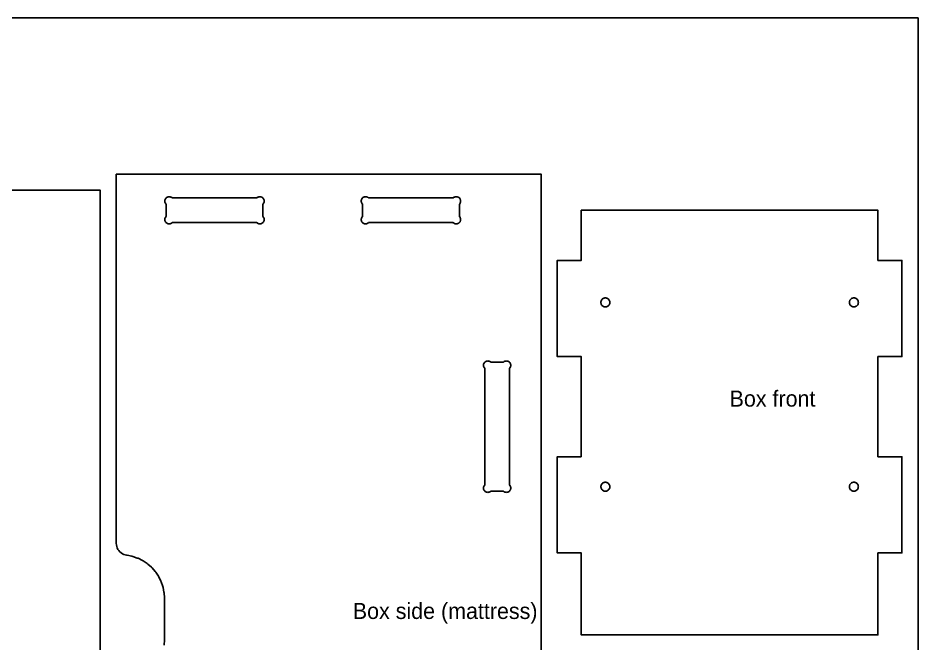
# Model space of a CAD drawing. Header units: inches. Extents: x 0 to 48, y 0 to 48.
# Drawn here: x 19.93 to 48, y 28.5 to 48 of the extents above; entities that cross this region are included whole.
import ezdxf

# ---------------------------------------------------------------- set-up
doc = ezdxf.new("R2010")
doc.units = ezdxf.units.IN
doc.header["$MEASUREMENT"] = 0
for name, color, linetype in [('CUT_INSIDE', 5, 'Continuous'), ('CUT_OUTSIDE', 1, 'Continuous'), ('LABEL', 3, 'Continuous'), ('SHEET', 8, 'Continuous')]:
    doc.layers.add(name, color=color, linetype=linetype)

msp = doc.modelspace()

# ---------------------------------------------------------------- linework, layer by layer
at = {"layer": 'CUT_INSIDE'}
for points in [[(27.572, 41.806), (27.584, 41.793), (27.594, 41.778), (27.602, 41.762), (27.607, 41.745), (27.611, 41.728), (27.612, 41.71), (27.611, 41.693), (27.607, 41.676), (27.602, 41.659), (27.594, 41.643), (27.584, 41.628), (27.572, 41.615), (27.559, 41.603), (27.545, 41.594), (27.529, 41.586), (27.512, 41.58), (27.495, 41.577), (27.477, 41.575), (27.459, 41.577), (27.442, 41.58), (27.425, 41.586), (27.41, 41.594), (27.395, 41.603), (27.382, 41.615), (24.743, 41.615), (24.73, 41.603), (24.715, 41.594), (24.7, 41.586), (24.683, 41.58), (24.666, 41.577), (24.648, 41.575), (24.63, 41.577), (24.613, 41.58), (24.596, 41.586), (24.58, 41.594), (24.566, 41.603), (24.553, 41.615), (24.541, 41.628), (24.531, 41.643), (24.523, 41.659), (24.518, 41.676), (24.514, 41.693), (24.513, 41.71), (24.514, 41.728), (24.518, 41.745), (24.523, 41.762), (24.531, 41.778), (24.541, 41.793), (24.553, 41.806), (24.553, 42.194), (24.541, 42.207), (24.531, 42.222), (24.523, 42.238), (24.518, 42.255), (24.514, 42.272), (24.513, 42.29), (24.514, 42.307), (24.518, 42.324), (24.523, 42.341), (24.531, 42.357), (24.541, 42.372), (24.553, 42.385), (24.566, 42.397), (24.58, 42.406), (24.596, 42.414), (24.613, 42.42), (24.63, 42.423), (24.648, 42.425), (24.666, 42.423), (24.683, 42.42), (24.7, 42.414), (24.715, 42.406), (24.73, 42.397), (24.743, 42.385), (27.382, 42.385), (27.395, 42.397), (27.41, 42.406), (27.425, 42.414), (27.442, 42.42), (27.459, 42.423), (27.477, 42.425), (27.495, 42.423), (27.512, 42.42), (27.529, 42.414), (27.545, 42.406), (27.559, 42.397), (27.572, 42.385), (27.584, 42.372), (27.594, 42.357), (27.602, 42.341), (27.607, 42.324), (27.611, 42.307), (27.612, 42.29), (27.611, 42.272), (27.607, 42.255), (27.602, 42.238), (27.594, 42.222), (27.584, 42.207), (27.572, 42.194)], [(33.697, 42.194), (33.697, 41.806), (33.709, 41.793), (33.719, 41.778), (33.727, 41.762), (33.732, 41.745), (33.736, 41.728), (33.737, 41.71), (33.736, 41.693), (33.732, 41.676), (33.727, 41.659), (33.719, 41.643), (33.709, 41.628), (33.697, 41.615), (33.684, 41.603), (33.67, 41.594), (33.654, 41.586), (33.637, 41.58), (33.62, 41.577), (33.602, 41.575), (33.584, 41.577), (33.567, 41.58), (33.55, 41.586), (33.535, 41.594), (33.52, 41.603), (33.507, 41.615), (30.868, 41.615), (30.855, 41.603), (30.84, 41.594), (30.825, 41.586), (30.808, 41.58), (30.791, 41.577), (30.773, 41.575), (30.755, 41.577), (30.738, 41.58), (30.721, 41.586), (30.705, 41.594), (30.691, 41.603), (30.678, 41.615), (30.666, 41.628), (30.656, 41.643), (30.648, 41.659), (30.643, 41.676), (30.639, 41.693), (30.638, 41.71), (30.639, 41.728), (30.643, 41.745), (30.648, 41.762), (30.656, 41.778), (30.666, 41.793), (30.678, 41.806), (30.678, 42.194), (30.666, 42.207), (30.656, 42.222), (30.648, 42.238), (30.643, 42.255), (30.639, 42.272), (30.638, 42.29), (30.639, 42.307), (30.643, 42.324), (30.648, 42.341), (30.656, 42.357), (30.666, 42.372), (30.678, 42.385), (30.691, 42.397), (30.705, 42.406), (30.721, 42.414), (30.738, 42.42), (30.755, 42.423), (30.773, 42.425), (30.791, 42.423), (30.808, 42.42), (30.825, 42.414), (30.84, 42.406), (30.855, 42.397), (30.868, 42.385), (33.507, 42.385), (33.52, 42.397), (33.535, 42.406), (33.55, 42.414), (33.567, 42.42), (33.584, 42.423), (33.602, 42.425), (33.62, 42.423), (33.637, 42.42), (33.654, 42.414), (33.67, 42.406), (33.684, 42.397), (33.697, 42.385), (33.709, 42.372), (33.719, 42.357), (33.727, 42.341), (33.732, 42.324), (33.736, 42.307), (33.737, 42.29), (33.736, 42.272), (33.732, 42.255), (33.727, 42.238), (33.719, 42.222), (33.709, 42.207)], [(38.389, 39.107), (38.385, 39.089), (38.379, 39.071), (38.371, 39.055), (38.361, 39.04), (38.349, 39.026), (38.335, 39.014), (38.32, 39.004), (38.304, 38.996), (38.286, 38.99), (38.268, 38.986), (38.25, 38.985), (38.232, 38.986), (38.214, 38.99), (38.196, 38.996), (38.18, 39.004), (38.165, 39.014), (38.151, 39.026), (38.139, 39.04), (38.129, 39.055), (38.121, 39.071), (38.115, 39.089), (38.111, 39.107), (38.11, 39.125), (38.111, 39.143), (38.115, 39.161), (38.121, 39.179), (38.129, 39.195), (38.139, 39.21), (38.151, 39.224), (38.165, 39.236), (38.18, 39.246), (38.196, 39.254), (38.214, 39.26), (38.232, 39.264), (38.25, 39.265), (38.268, 39.264), (38.286, 39.26), (38.304, 39.254), (38.32, 39.246), (38.335, 39.236), (38.349, 39.224), (38.361, 39.21), (38.371, 39.195), (38.379, 39.179), (38.385, 39.161), (38.389, 39.143), (38.39, 39.125)], [(46.139, 39.107), (46.135, 39.089), (46.129, 39.071), (46.121, 39.055), (46.111, 39.04), (46.099, 39.026), (46.085, 39.014), (46.07, 39.004), (46.054, 38.996), (46.036, 38.99), (46.018, 38.986), (46, 38.985), (45.982, 38.986), (45.964, 38.99), (45.946, 38.996), (45.93, 39.004), (45.915, 39.014), (45.901, 39.026), (45.889, 39.04), (45.879, 39.055), (45.871, 39.071), (45.865, 39.089), (45.861, 39.107), (45.86, 39.125), (45.861, 39.143), (45.865, 39.161), (45.871, 39.179), (45.879, 39.195), (45.889, 39.21), (45.901, 39.224), (45.915, 39.236), (45.93, 39.246), (45.946, 39.254), (45.964, 39.26), (45.982, 39.264), (46, 39.265), (46.018, 39.264), (46.036, 39.26), (46.054, 39.254), (46.07, 39.246), (46.085, 39.236), (46.099, 39.224), (46.111, 39.21), (46.121, 39.195), (46.129, 39.179), (46.135, 39.161), (46.139, 39.143), (46.14, 39.125)], [(35.26, 33.431), (35.272, 33.418), (35.281, 33.403), (35.289, 33.387), (35.295, 33.37), (35.298, 33.353), (35.3, 33.335), (35.298, 33.318), (35.295, 33.301), (35.289, 33.284), (35.281, 33.268), (35.272, 33.253), (35.26, 33.24), (35.26, 33.24), (35.247, 33.228), (35.232, 33.219), (35.216, 33.211), (35.199, 33.205), (35.182, 33.202), (35.165, 33.2), (35.147, 33.202), (35.13, 33.205), (35.113, 33.211), (35.097, 33.219), (35.082, 33.228), (35.069, 33.24), (34.681, 33.24), (34.668, 33.228), (34.653, 33.219), (34.637, 33.211), (34.62, 33.205), (34.603, 33.202), (34.585, 33.2), (34.568, 33.202), (34.551, 33.205), (34.534, 33.211), (34.518, 33.219), (34.503, 33.228), (34.49, 33.24), (34.49, 33.24), (34.478, 33.253), (34.469, 33.268), (34.461, 33.284), (34.455, 33.301), (34.452, 33.318), (34.45, 33.335), (34.452, 33.353), (34.455, 33.37), (34.461, 33.387), (34.469, 33.403), (34.478, 33.418), (34.49, 33.431), (34.49, 37.069), (34.478, 37.082), (34.469, 37.097), (34.461, 37.113), (34.455, 37.13), (34.452, 37.147), (34.45, 37.165), (34.452, 37.182), (34.455, 37.199), (34.461, 37.216), (34.469, 37.232), (34.478, 37.247), (34.49, 37.26), (34.503, 37.272), (34.518, 37.281), (34.534, 37.289), (34.551, 37.295), (34.568, 37.298), (34.585, 37.3), (34.603, 37.298), (34.62, 37.295), (34.637, 37.289), (34.653, 37.281), (34.668, 37.272), (34.681, 37.26), (35.069, 37.26), (35.082, 37.272), (35.097, 37.281), (35.113, 37.289), (35.13, 37.295), (35.147, 37.298), (35.165, 37.3), (35.182, 37.298), (35.199, 37.295), (35.216, 37.289), (35.232, 37.281), (35.247, 37.272), (35.26, 37.26), (35.26, 37.26), (35.272, 37.247), (35.281, 37.232), (35.289, 37.216), (35.295, 37.199), (35.298, 37.182), (35.3, 37.165), (35.298, 37.147), (35.295, 37.13), (35.289, 37.113), (35.281, 37.097), (35.272, 37.082), (35.26, 37.069)], [(38.389, 33.357), (38.385, 33.339), (38.379, 33.321), (38.371, 33.305), (38.361, 33.29), (38.349, 33.276), (38.335, 33.264), (38.32, 33.254), (38.304, 33.246), (38.286, 33.24), (38.268, 33.236), (38.25, 33.235), (38.232, 33.236), (38.214, 33.24), (38.196, 33.246), (38.18, 33.254), (38.165, 33.264), (38.151, 33.276), (38.139, 33.29), (38.129, 33.305), (38.121, 33.321), (38.115, 33.339), (38.111, 33.357), (38.11, 33.375), (38.111, 33.393), (38.115, 33.411), (38.121, 33.429), (38.129, 33.445), (38.139, 33.46), (38.151, 33.474), (38.165, 33.486), (38.18, 33.496), (38.196, 33.504), (38.214, 33.51), (38.232, 33.514), (38.25, 33.515), (38.268, 33.514), (38.286, 33.51), (38.304, 33.504), (38.32, 33.496), (38.335, 33.486), (38.349, 33.474), (38.361, 33.46), (38.371, 33.445), (38.379, 33.429), (38.385, 33.411), (38.389, 33.393), (38.39, 33.375)], [(46.139, 33.357), (46.135, 33.339), (46.129, 33.321), (46.121, 33.305), (46.111, 33.29), (46.099, 33.276), (46.085, 33.264), (46.07, 33.254), (46.054, 33.246), (46.036, 33.24), (46.018, 33.236), (46, 33.235), (45.982, 33.236), (45.964, 33.24), (45.946, 33.246), (45.93, 33.254), (45.915, 33.264), (45.901, 33.276), (45.889, 33.29), (45.879, 33.305), (45.871, 33.321), (45.865, 33.339), (45.861, 33.357), (45.86, 33.375), (45.861, 33.393), (45.865, 33.411), (45.871, 33.429), (45.879, 33.445), (45.889, 33.46), (45.901, 33.474), (45.915, 33.486), (45.93, 33.496), (45.946, 33.504), (45.964, 33.51), (45.982, 33.514), (46, 33.515), (46.018, 33.514), (46.036, 33.51), (46.054, 33.504), (46.07, 33.496), (46.085, 33.486), (46.099, 33.474), (46.111, 33.46), (46.121, 33.445), (46.129, 33.429), (46.135, 33.411), (46.139, 33.393), (46.14, 33.375)]]:
    msp.add_lwpolyline(points, close=True, dxfattribs=at)
at = {"layer": 'CUT_OUTSIDE'}
msp.add_lwpolyline([(36.25, 15.385), (36.25, 43.125), (23, 43.125), (23, 32.25), (23, 31.609), (23.003, 31.561), (23.013, 31.512), (23.029, 31.466), (23.05, 31.422), (23.077, 31.381), (23.11, 31.344), (23.147, 31.312), (23.188, 31.285), (23.231, 31.263), (23.278, 31.247), (23.326, 31.238), (23.338, 31.236), (23.487, 31.206), (23.511, 31.2), (23.655, 31.151), (23.678, 31.142), (23.814, 31.075), (23.835, 31.062), (23.962, 30.978), (23.981, 30.963), (24.095, 30.863), (24.113, 30.845), (24.213, 30.731), (24.228, 30.712), (24.312, 30.585), (24.325, 30.564), (24.392, 30.428), (24.401, 30.405), (24.45, 30.261), (24.456, 30.237), (24.486, 30.088), (24.489, 30.064), (24.5, 29.906), (24.5, 29.894), (24.5, 28.606), (24.5, 28.594), (24.489, 28.436)], dxfattribs=at)
for points in [[(22.5, 15), (22.5, 42.625), (11.75, 42.625), (11.75, 15)], [(37.5, 34.312), (36.75, 34.312), (36.75, 31.312), (37.5, 31.312), (37.5, 28.75), (46.75, 28.75), (46.75, 31.312), (47.5, 31.312), (47.5, 34.312), (46.75, 34.312), (46.75, 37.438), (47.5, 37.438), (47.5, 40.438), (46.75, 40.438), (46.75, 42), (37.5, 42), (37.5, 40.438), (36.75, 40.438), (36.75, 37.438), (37.5, 37.438)]]:
    msp.add_lwpolyline(points, close=True, dxfattribs=at)
at = {"layer": 'SHEET'}
msp.add_lwpolyline([(0, 0), (48, 0), (48, 48), (0, 48)], close=True, dxfattribs=at)

# ---------------------------------------------------------------- texts
at = {"layer": 'LABEL'}
for s, p in [('Box front', (42.125, 35.875)), ('Box side (mattress)', (30.375, 29.25))]:
    msp.add_text(s, height=0.5, dxfattribs=at).set_placement(p)

doc.saveas('drawing.dxf')
